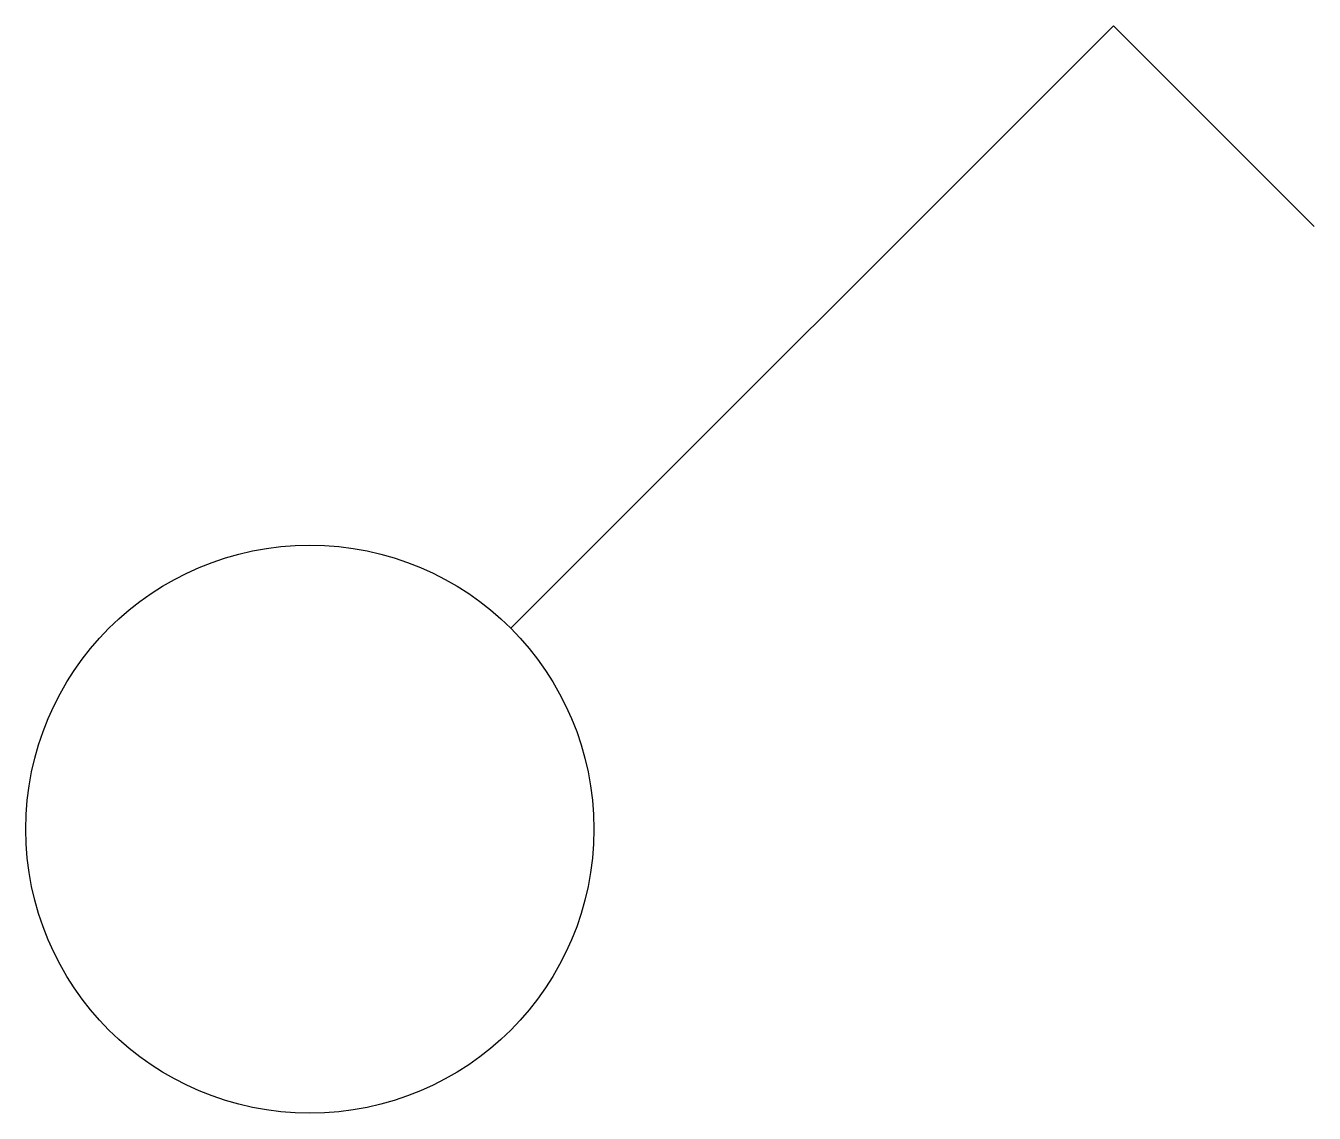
# Model space of a CAD drawing. Extents: x 35 to 57.7, y 445 to 464.1.
import ezdxf

# ---------------------------------------------------------------- set-up
doc = ezdxf.new("R2010")
doc.units = 0
doc.header["$LTSCALE"] = 20
doc.header["$MEASUREMENT"] = 0
doc.layers.get('0').update_dxf_attribs({"linetype": 'CONTINUOUS'})

msp = doc.modelspace()

# ---------------------------------------------------------------- linework, layer by layer
for p, q in [((43.53552, 453.53554), (54.14214, 464.1422)), ((54.14214, 464.1422), (57.67766, 460.6066))]:
    msp.add_line(p, q)
msp.add_circle((40, 450), 5)

doc.saveas('drawing.dxf')
